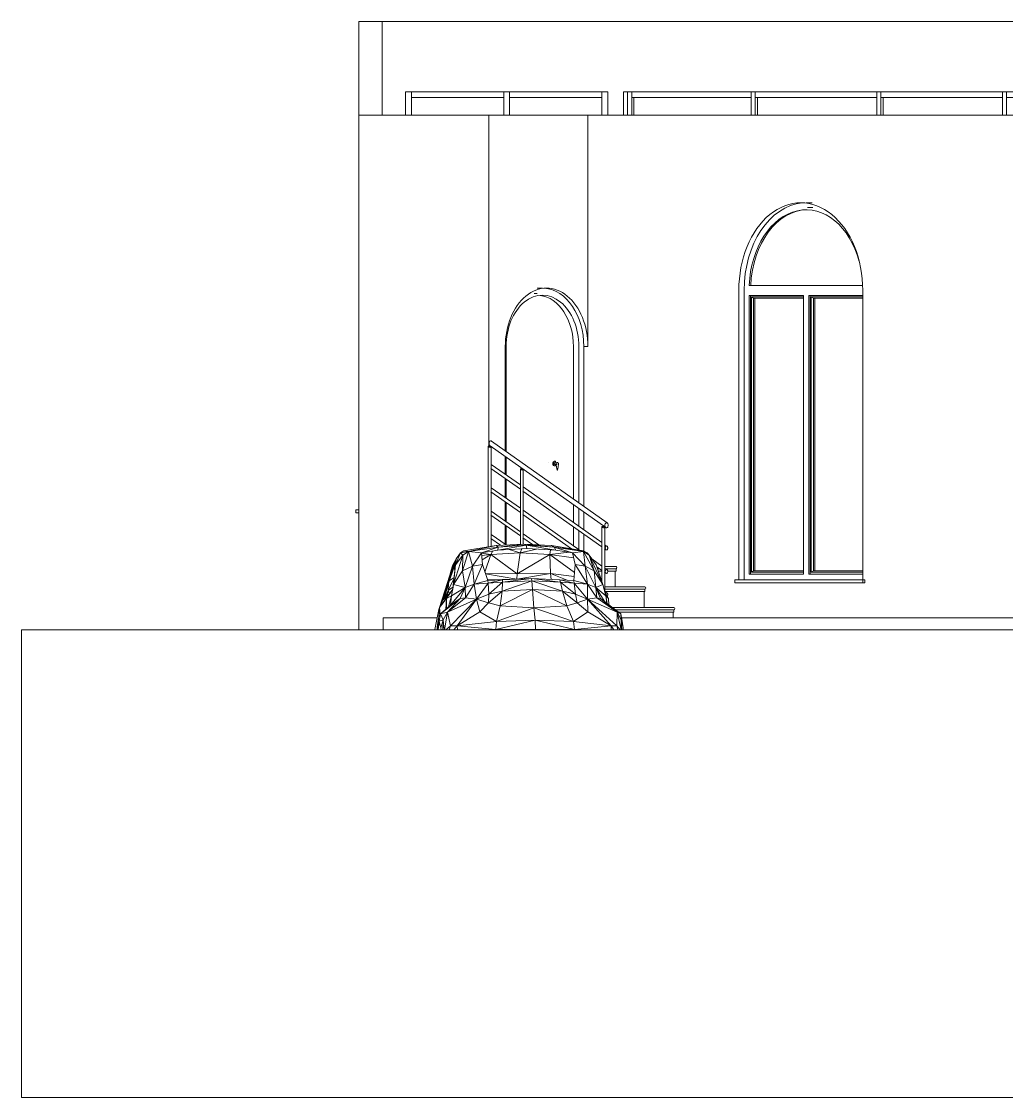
# Model space of a CAD drawing. Header units: millimetres. Extents: x -21636 to 28764, y -7273 to 14600.
# Drawn here: x -21636 to -13209, y -4000 to 5200 of the extents above; entities that cross this region are included whole.
import ezdxf

# ---------------------------------------------------------------- set-up
doc = ezdxf.new("R2010")
doc.units = ezdxf.units.MM
for name, color, linetype, lineweight in [('A-DETL-GENF', 92, 'Continuous', 9), ('A-DETL-THIN', 151, 'Continuous', 9), ('A-DOOR', 31, 'Continuous', 9), ('A-DOOR-FRAM', 31, 'Continuous', 9), ('A-FLOR-HRAL', 11, 'Continuous', 9), ('A-GENM', 13, 'Continuous', 9), ('A-GLAZ', 151, 'Continuous', 9), ('A-GLAZ-CURT', 52, 'Continuous', 9), ('A-GLAZ-CWMG', 51, 'Continuous', 9), ('A-WALL', 113, 'Continuous', 9), ('I-WALL', 2, 'Continuous', 9), ('S-STRS', 31, 'Continuous', 9)]:
    doc.layers.add(name, color=color, linetype=linetype, lineweight=lineweight)

# ---------------------------------------------------------------- blocks, each defined once
blk = doc.blocks.new('Arch - 750 x 2100 mm-V1-West')
at = {"layer": 'A-DOOR'}
for p, q in [((-17224.8, 2875), (-17249.6, 2875)), ((-17074.2, 1440), (-17076.3, 1440)), ((-17076.3, 1400), (-17074.2, 1400)), ((-17053, 1427), (-17074.2, 1427)), ((-17074.2, 1413), (-17053, 1413))]:
    blk.add_line(p, q, dxfattribs=at)
at = {"layer": 'A-DOOR', "flags": 128}
for points in [[(-17125.9, 1428.7), (-17125.9, 1428.7), (-17125.9, 1428.7), (-17125.9, 1428.7)], [(-17125.9, 1428.7), (-17125.9, 1428.7), (-17125.9, 1428.7), (-17125.9, 1428.7)], [(-17051.5, 1428.7), (-17051.5, 1428.7), (-17051.5, 1428.7), (-17051.5, 1428.7), (-17051.5, 1428.7), (-17051.5, 1428.7), (-17051.6, 1428.7), (-17051.6, 1428.7), (-17051.6, 1428.7), (-17051.6, 1428.7), (-17051.6, 1428.7), (-17051.7, 1428.7), (-17051.7, 1428.7), (-17051.7, 1428.7), (-17051.8, 1428.7), (-17051.8, 1428.7), (-17051.8, 1428.7), (-17051.9, 1428.7), (-17051.9, 1428.7), (-17052, 1428.7), (-17052, 1428.7), (-17052.1, 1428.7), (-17052.1, 1428.7), (-17052.1, 1428.7), (-17052.2, 1428.7), (-17052.2, 1428.7), (-17052.3, 1428.7), (-17052.4, 1428.7), (-17052.4, 1428.7), (-17052.5, 1428.7), (-17052.5, 1428.7), (-17052.6, 1428.7), (-17052.6, 1428.7), (-17052.7, 1428.7), (-17052.8, 1428.7), (-17052.8, 1428.7), (-17052.9, 1428.7), (-17052.9, 1428.7), (-17053, 1428.7), (-17053.1, 1428.7), (-17053.1, 1428.7), (-17053.2, 1428.7), (-17053.2, 1428.7), (-17053.3, 1428.7), (-17053.3, 1428.7), (-17053.4, 1428.7), (-17053.5, 1428.7), (-17053.5, 1428.7), (-17053.6, 1428.7), (-17053.6, 1428.7), (-17053.7, 1428.7), (-17053.7, 1428.7), (-17053.8, 1428.7), (-17053.8, 1428.7), (-17053.9, 1428.7), (-17053.9, 1428.7), (-17054, 1428.7), (-17054, 1428.7), (-17054.1, 1428.7)], [(-17051.9, 1428.7), (-17051.9, 1428.7), (-17051.9, 1428.7), (-17051.8, 1428.7), (-17051.8, 1428.7), (-17051.8, 1428.7), (-17051.7, 1428.7), (-17051.7, 1428.7), (-17051.7, 1428.7), (-17051.6, 1428.7), (-17051.6, 1428.7), (-17051.6, 1428.7), (-17051.6, 1428.7), (-17051.6, 1428.7), (-17051.5, 1428.7), (-17051.5, 1428.7), (-17051.5, 1428.7), (-17051.5, 1428.7), (-17051.5, 1428.7), (-17051.5, 1428.7)], [(-17051.5, 1428.7), (-17051.1, 1428.7), (-17050.8, 1428.6), (-17050.4, 1428.6), (-17050, 1428.5), (-17049.6, 1428.5), (-17049.3, 1428.4), (-17048.9, 1428.3), (-17048.5, 1428.2), (-17048.2, 1428.1), (-17047.8, 1427.9), (-17047.5, 1427.8), (-17047.1, 1427.6), (-17046.8, 1427.4), (-17046.5, 1427.2), (-17046.2, 1427), (-17045.9, 1426.8), (-17045.6, 1426.6), (-17045.3, 1426.3), (-17045, 1426.1), (-17044.7, 1425.8), (-17044.5, 1425.5), (-17044.2, 1425.2), (-17044, 1424.9), (-17043.8, 1424.6), (-17043.6, 1424.3), (-17043.4, 1424), (-17043.2, 1423.7), (-17043, 1423.3), (-17042.8, 1423), (-17042.7, 1422.6), (-17042.6, 1422.3), (-17042.5, 1421.9), (-17042.4, 1421.6), (-17042.3, 1421.2), (-17042.2, 1420.8), (-17042.1, 1420.4), (-17042.1, 1420.1), (-17042.1, 1419.7), (-17042.1, 1419.3), (-17042.1, 1419.2)], [(-17042.1, 1419.2), (-17042.2, 1412.6), (-17042.6, 1406), (-17043.2, 1399.5), (-17044.2, 1393), (-17045.3, 1386.5), (-17046.8, 1380.1), (-17048.5, 1373.7), (-17050.4, 1367.4), (-17051.2, 1365.2)], [(-17051.2, 1365.2), (-17051.2, 1365.1), (-17051.2, 1365), (-17051.3, 1365), (-17051.3, 1364.9), (-17051.4, 1364.8), (-17051.4, 1364.7), (-17051.5, 1364.6), (-17051.5, 1364.6), (-17051.6, 1364.5), (-17051.6, 1364.4), (-17051.7, 1364.3), (-17051.8, 1364.3), (-17051.8, 1364.2), (-17051.9, 1364.2), (-17052, 1364.1), (-17052.1, 1364), (-17052.1, 1364), (-17052.2, 1363.9), (-17052.3, 1363.9), (-17052.4, 1363.9), (-17052.5, 1363.8), (-17052.6, 1363.8), (-17052.6, 1363.8), (-17052.7, 1363.7), (-17052.8, 1363.7), (-17052.9, 1363.7), (-17053, 1363.7)]]:
    blk.add_lwpolyline(points, dxfattribs=at)
at = {"layer": 'A-DOOR'}
for centre, major_axis, start_param, end_param in [((-17076.3, 1420), (0, 20), 0, 1.570796), ((-17076.3, 1420), (0, 20), 1.570796, 3.403392), ((-17074.2, 1420), (0, 20), 5.048912, 7.853982), ((-17074.2, 1420), (0, 20), 1.570796, 4.364559), ((-17074.2, 1420), (0, 7), 6.021386, 7.853982), ((-17074.2, 1420), (0, 7), 1.570796, 3.403392), ((-17054.1, 1419.2), (0, 9.45), 0, 1.570796), ((-16944.3, 1419.2), (0, 164.8), 1.570796, 1.904747), ((-17051.9, 1419.2), (0, 9.45), 5.759587, 6.283185), ((-17052.7, 1366), (0, 2.34), 1.904747, 2.985054), ((-17053.3, 1366), (0, 2.34), 3.298132, 4.378438)]:
    blk.add_ellipse(centre, major_axis=major_axis, ratio=0.707107, start_param=start_param, end_param=end_param, dxfattribs=at)
at = {"layer": 'A-DOOR-FRAM'}
for p, q in [((-17178.9, 2920), (-17223.2, 2920)), ((-17490, 1524.3), (-17490, 2420)), ((-16913.7, 1116.8), (-16913.7, 2420)), ((-16867.7, 1084.3), (-16867.7, 2420)), ((-16825.3, 2420), (-16825.3, 1054.3)), ((-17490, 1323.7), (-17490, 1476)), ((-17490, 1123.7), (-17490, 1287.6)), ((-17490, 923.7), (-17490, 1087.6)), ((-16913.7, 916.4), (-16913.7, 1068.3)), ((-16867.7, 883.9), (-16867.7, 1035.8)), ((-16825.3, 1005.8), (-16825.3, 853.9)), ((-17490, 724.5), (-17490, 887.6)), ((-16913.7, 716.4), (-16913.7, 880)), ((-16867.7, 683.9), (-16867.7, 847.5)), ((-16825.3, 817.5), (-16825.3, 674.2))]:
    blk.add_line(p, q, dxfattribs=at)
for centre, major_axis, end_param in [((-17178.9, 2420), (0, 440), 7.853982), ((-17224.8, 2420), (0, 440), 6.200512), ((-17178.9, 2420), (0, 500), 6.232979)]:
    blk.add_ellipse(centre, major_axis=major_axis, ratio=0.707107, start_param=4.712389, end_param=end_param, dxfattribs=at)
blk = doc.blocks.new('楼梯 - 楼梯-151597-West')
at = {"layer": 'S-STRS'}
for p, q in [((-16707.4, 520), (-16687.5, 520)), ((-16687.5, 520), (-16707.4, 520)), ((-16669.6, 500), (-16700.7, 500)), ((-16549.5, 540), (-16645.1, 540)), ((-16636, 520), (-16549.5, 520)), ((-16549.5, 520), (-16636, 520)), ((-16549.5, 500), (-16620.4, 500)), ((-16556.6, 500), (-16556.6, 365)), ((-16549.5, 520), (-16549.5, 500)), ((-17638.5, 427.3), (-17638.5, 420.3)), ((-16302.1, 365), (-16645.2, 365)), ((-16645.2, 345), (-16302.1, 345)), ((-16302.1, 345), (-16645.2, 345)), ((-16302.1, 325), (-16643.1, 325)), ((-16309.1, 325), (-16309.1, 190)), ((-16302.1, 325), (-16302.1, 345)), ((-16054.6, 190), (-16581.5, 190)), ((-16555.5, 170), (-16054.6, 170)), ((-16054.6, 170), (-16555.5, 170)), ((-16054.6, 150), (-16529.6, 150)), ((-16061.6, 150), (-16061.6, 100)), ((-16054.6, 170), (-16054.6, 150))]:
    blk.add_line(p, q, dxfattribs=at)
for centre in [(-16549.5, 530), (-16302.1, 355), (-16054.6, 180)]:
    blk.add_ellipse(centre, major_axis=(0, 10), ratio=0.707107, start_param=3.141593, end_param=6.283185, dxfattribs=at)
blk = doc.blocks.new('栏杆扶手 - 25mm-144215-West')
at = {"layer": 'A-FLOR-HRAL'}
for p, q in [((-17368.1, 1374.7), (-17368.1, 730.1)), ((-17343.1, 731.3), (-17343.1, 1365.9))]:
    blk.add_line(p, q, dxfattribs=at)
at = {"layer": 'A-FLOR-HRAL', "flags": 128}
for points in [[(-17364.5, 1370.3), (-17367.4, 1373), (-17368.1, 1375.2), (-17366.2, 1376.4), (-17362.3, 1376.4), (-17357, 1375.2), (-17351.5, 1373), (-17346.8, 1370.3)], [(-17346.8, 1370.3), (-17343.8, 1367.6), (-17343.2, 1365.4), (-17345.1, 1364.2), (-17349, 1364.2), (-17354.2, 1365.4), (-17359.8, 1367.6), (-17364.5, 1370.3)]]:
    blk.add_lwpolyline(points, dxfattribs=at)
blk = doc.blocks.new('栏杆扶手 - 25mm-144213-West')
at = {"layer": 'A-FLOR-HRAL'}
for p, q in [((-17642.2, 1568.5), (-17642.2, 709.5)), ((-17617.2, 713.6), (-17617.2, 1559.6))]:
    blk.add_line(p, q, dxfattribs=at)
at = {"layer": 'A-FLOR-HRAL', "flags": 128}
for points in [[(-17638.5, 1564), (-17641.5, 1566.7), (-17642.1, 1568.9), (-17640.2, 1570.1), (-17636.3, 1570.1), (-17631.1, 1568.9), (-17625.5, 1566.7), (-17620.8, 1564)], [(-17620.8, 1564), (-17617.9, 1561.3), (-17617.2, 1559.1), (-17619.1, 1557.9), (-17623, 1557.9), (-17628.3, 1559.1), (-17633.8, 1561.3), (-17638.5, 1564)]]:
    blk.add_lwpolyline(points, dxfattribs=at)
blk = doc.blocks.new('栏杆扶手 - 25mm-144211-West')
at = {"layer": 'A-FLOR-HRAL'}
for p, q in [((-16669.9, 881), (-16669.9, 407.9)), ((-16644.9, 321.3), (-16644.9, 872.1))]:
    blk.add_line(p, q, dxfattribs=at)
at = {"layer": 'A-FLOR-HRAL', "flags": 128}
for points in [[(-16666.2, 876.5), (-16669.2, 879.2), (-16669.8, 881.4), (-16668, 882.6), (-16664, 882.6), (-16658.8, 881.4), (-16653.3, 879.2), (-16648.5, 876.5)], [(-16648.5, 876.5), (-16645.6, 873.8), (-16645, 871.6), (-16646.8, 870.4), (-16650.7, 870.4), (-16656, 871.6), (-16661.5, 873.8), (-16666.2, 876.5)]]:
    blk.add_lwpolyline(points, dxfattribs=at)
blk = doc.blocks.new('栏杆扶手 - 栏杆扶手-151676-West')
at = {"layer": 'A-FLOR-HRAL'}
for p, q in [((-17626.6, 1572.2), (-16636.6, 872.2)), ((-16625.1, 913.1), (-17615, 1613.1)), ((-17368, 1237.9), (-17616.5, 1413.5)), ((-17616.5, 1413.5), (-17615.5, 1412.8)), ((-17619.6, 1379), (-17368, 1201.1)), ((-17368, 1037.8), (-17616.5, 1213.5)), ((-17616.5, 1213.5), (-17615.5, 1212.8)), ((-16669.7, 744.1), (-17343.3, 1220.4)), ((-17619.7, 1179.1), (-17367.9, 1001.1)), ((-17345.6, 1185.3), (-16669.7, 707.3)), ((-17367.9, 837.8), (-17616.5, 1013.5)), ((-17616.5, 1013.5), (-17615.5, 1012.8)), ((-16863.8, 681.3), (-17343.3, 1020.4)), ((-17619.7, 979.1), (-17367.9, 801)), ((-17345.7, 985.3), (-16931.5, 692.4)), ((-17619.8, 779.1), (-17539.3, 722.2)), ((-17490.5, 724.5), (-17616.5, 813.5)), ((-17616.5, 813.5), (-17615.5, 812.8)), ((-17345.7, 785.3), (-17264.7, 728.1)), ((-17209.1, 725.5), (-17343.4, 820.5)), ((-16647.4, 691.5), (-16635.2, 682.9)), ((-16626.5, 713.5), (-16645, 726.6)), ((-16669.7, 544), (-16757.6, 606.2)), ((-16713.6, 538.3), (-16669.7, 507.3)), ((-16647.4, 491.6), (-16635.2, 482.9)), ((-16626.5, 513.5), (-16645.1, 526.7)), ((-16626.5, 313.5), (-16645.2, 326.7))]:
    blk.add_line(p, q, dxfattribs=at)
at = {"layer": 'A-FLOR-HRAL', "flags": 128}
for points in [[(-17635, 1592.6), (-17634.5, 1598.4), (-17633.1, 1603.8), (-17630.8, 1608.5), (-17627.9, 1612), (-17624.5, 1614.2), (-17620.8, 1615), (-17617.2, 1614.2), (-17613.7, 1612)], [(-17626.6, 1572.2), (-17627.9, 1573.3), (-17630.8, 1576.8), (-17633.1, 1581.5), (-17634.5, 1586.9), (-17635, 1592.6)], [(-16616.7, 892.6), (-16617.2, 898.4), (-16618.6, 903.8), (-16620.9, 908.5), (-16623.8, 912), (-16627.2, 914.2), (-16630.9, 915), (-16634.5, 914.2), (-16637.9, 912), (-16640.9, 908.5), (-16643.1, 903.8), (-16644.5, 898.4), (-16645, 892.6)], [(-16645, 892.6), (-16644.5, 886.9), (-16643.1, 881.5), (-16640.9, 876.8), (-16637.9, 873.3), (-16634.5, 871), (-16630.9, 870.3), (-16627.2, 871), (-16623.8, 873.3), (-16620.9, 876.8), (-16618.6, 881.5), (-16617.2, 886.9), (-16616.7, 892.6)], [(-16620.3, 698.2), (-16620.6, 702.6), (-16621.7, 706.6), (-16623.4, 710.1), (-16625.6, 712.8), (-16628.1, 714.4), (-16630.9, 715), (-16633.6, 714.4), (-16636.2, 712.8), (-16638.4, 710.1), (-16640, 706.6), (-16641.1, 702.6), (-16641.5, 698.2)], [(-16641.5, 698.2), (-16641.1, 693.9), (-16640, 689.8), (-16638.4, 686.4), (-16636.2, 683.7), (-16633.6, 682), (-16630.9, 681.5), (-16628.1, 682), (-16625.6, 683.7), (-16623.4, 686.4), (-16621.7, 689.8), (-16620.6, 693.9), (-16620.3, 698.2)], [(-16620.3, 498.2), (-16620.6, 502.6), (-16621.7, 506.6), (-16623.4, 510.1), (-16625.6, 512.8), (-16628.1, 514.4), (-16630.9, 515), (-16633.6, 514.4), (-16636.2, 512.8), (-16638.4, 510.1), (-16640, 506.6), (-16641.1, 502.6), (-16641.5, 498.2)], [(-16641.5, 498.2), (-16641.1, 493.9), (-16640, 489.8), (-16638.4, 486.4), (-16636.2, 483.7), (-16633.6, 482), (-16630.9, 481.5), (-16628.1, 482), (-16625.6, 483.7), (-16623.4, 486.4), (-16621.7, 489.8), (-16620.6, 493.9), (-16620.3, 498.2)], [(-16620.3, 298.2), (-16620.6, 302.6), (-16621.7, 306.6), (-16623.4, 310.1), (-16625.6, 312.8), (-16628.1, 314.4), (-16630.9, 315), (-16633.6, 314.4), (-16636.2, 312.8), (-16638.4, 310.1)], [(-16624.4, 285), (-16623.4, 286.4), (-16621.7, 289.8), (-16620.6, 293.9), (-16620.3, 298.2)]]:
    blk.add_lwpolyline(points, dxfattribs=at)
for name in ['栏杆扶手 - 25mm-144213-West', '栏杆扶手 - 25mm-144215-West', '栏杆扶手 - 25mm-144211-West']:
    blk.add_blockref(name, (0, 0))
blk = doc.blocks.new('Arched _2_ - Arched _2_-211955-West')
at = {"layer": 'A-GLAZ'}
for p, q in [((-18774.7, 1025), (-18749.7, 1025)), ((-18774.7, 1025), (-18774.7, 1000)), ((-18749.7, 1000), (-18774.7, 1000))]:
    blk.add_line(p, q, dxfattribs=at)
blk = doc.blocks.new('Family6 - Family6-227031-West')
at = {"layer": 'A-GENM'}
for p, q in [((-18542.1, 100), (-18079.3, 100)), ((-18542.1, 100), (-18542.1, 0)), ((-16501.9, 100), (-1348.1, 100)), ((-1348.1, 0), (-1348.1, 100))]:
    blk.add_line(p, q, dxfattribs=at)
blk = doc.blocks.new('System Panel - Glazed-229370-West')
at = {"layer": 'A-GLAZ-CURT'}
blk.add_line((-8892.3, 4550), (-8892.3, 4400), dxfattribs=at)
blk = doc.blocks.new('System Panel - Glazed-229369-West')
at = {"layer": 'A-GLAZ-CURT'}
blk.add_line((-7817.7, 4550), (-7817.7, 4400), dxfattribs=at)
blk = doc.blocks.new('Rectangular Mullion - 50 x 150mm-229365-West')
at = {"layer": 'A-GLAZ-CWMG'}
for p, q in [((-16415, 4550), (-16415, 4600)), ((-15393.4, 4550), (-16415, 4550)), ((-15393.4, 4600), (-15393.4, 4550))]:
    blk.add_line(p, q, dxfattribs=at)
blk = doc.blocks.new('Rectangular Mullion - 50 x 150mm-229366-West')
at = {"layer": 'A-GLAZ-CWMG'}
for p, q in [((-8910.4, 4550), (-8910.4, 4600)), ((-7871.1, 4550), (-8910.4, 4550)), ((-7871.1, 4600), (-7871.1, 4550))]:
    blk.add_line(p, q, dxfattribs=at)
blk = doc.blocks.new('Rectangular Mullion - 50 x 150mm-229363-West')
at = {"layer": 'A-GLAZ-CWMG'}
for p, q in [((-16450.4, 4600), (-16450.4, 4400)), ((-16415, 4600), (-16415, 4400))]:
    blk.add_line(p, q, dxfattribs=at)
blk = doc.blocks.new('Rectangular Mullion - 50 x 150mm-229360-West')
at = {"layer": 'A-GLAZ-CWMG'}
for p, q in [((-7871.1, 4600), (-7871.1, 4400)), ((-7835.7, 4600), (-7835.7, 4400))]:
    blk.add_line(p, q, dxfattribs=at)
blk = doc.blocks.new('Rectangular Mullion - 50 x 150mm-229498-West')
at = {"layer": 'A-GLAZ-CWMG'}
for p, q in [((-18299.7, 4550), (-18299.7, 4600)), ((-17509.7, 4550), (-18299.7, 4550)), ((-17509.7, 4600), (-17509.7, 4550))]:
    blk.add_line(p, q, dxfattribs=at)
blk = doc.blocks.new('Rectangular Mullion - 50 x 150mm-V6-West')
at = {"layer": 'A-GLAZ-CWMG'}
blk.add_line((-18299.7, 4600), (-18299.7, 4400), dxfattribs=at)
blk = doc.blocks.new('Rectangular Mullion - 50 x 150mm-229364-West')
at = {"layer": 'A-GLAZ-CWMG'}
blk.add_line((-16669.7, 4400), (-16669.7, 4600), dxfattribs=at)
blk = doc.blocks.new('Rectangular Mullion - 50 x 150mm-V7-West')
at = {"layer": 'A-GLAZ-CWMG'}
for p, q in [((-17509.7, 4600), (-17509.7, 4400)), ((-17459.7, 4600), (-17459.7, 4400))]:
    blk.add_line(p, q, dxfattribs=at)
blk = doc.blocks.new('Arched _2_ - Arched _2_ 3-V33-West')
at = {"layer": 'A-GLAZ'}
for p, q in [((-12519.2, 3650), (-12571.6, 3650)), ((-12541.9, 3610), (-12558.8, 3610)), ((-12514.3, 3610), (-12541.9, 3610)), ((-13101.9, 2900), (-13101.9, 425)), ((-13059.5, 475), (-13059.5, 2857)), ((-13059.5, 2857), (-12594.9, 2857)), ((-12088.4, 2943), (-13058.5, 2943)), ((-13046.7, 2857), (-13046.7, 475)), ((-12594.9, 2857), (-12594.9, 475)), ((-12548.2, 475), (-12548.2, 2857)), ((-12548.2, 2857), (-12086.5, 2857)), ((-12535.5, 2857), (-12535.5, 475)), ((-13039.8, 2845.1), (-13039.8, 492.9)), ((-13039.8, 2845.1), (-12594.9, 2845.1)), ((-13022.4, 2835), (-13039.8, 2845.1)), ((-13022.4, 503), (-13022.4, 2835)), ((-13022.4, 2835), (-12594.9, 2835)), ((-13010, 503), (-13010, 2835)), ((-12527.1, 2845.1), (-12527.1, 492.9)), ((-12527.1, 2845.1), (-12086.5, 2845.1)), ((-12509.7, 2835), (-12527.1, 2845.1)), ((-12509.7, 503), (-12509.7, 2835)), ((-12509.7, 2835), (-12086.5, 2835)), ((-12497.3, 503), (-12497.3, 2835)), ((-12594.9, 475), (-13059.5, 475)), ((-13039.8, 492.9), (-13022.4, 503)), ((-13039.8, 492.9), (-12594.9, 492.9)), ((-12594.9, 503), (-13022.4, 503)), ((-12086.5, 475), (-12548.2, 475)), ((-12527.1, 492.9), (-12509.7, 503)), ((-12527.1, 492.9), (-12086.5, 492.9)), ((-12086.5, 503), (-12509.7, 503)), ((-13182.5, 425), (-12086.5, 425)), ((-13182.5, 400), (-13182.5, 425)), ((-12086.5, 400), (-13182.5, 400)), ((-12086.5, 425), (-12068.8, 425)), ((-12086.5, 425), (-12086.5, 400)), ((-12068.8, 400), (-12086.5, 400)), ((-12068.8, 425), (-12068.8, 400))]:
    blk.add_line(p, q, dxfattribs=at)
for centre, major_axis, start_param, end_param in [((-12571.6, 2900), (0, 750), 0.062832, 1.570796), ((-12571.6, 2900), (0, 690), 5.080741, 7.791622), ((-12558.8, 2900), (0, 690), 0.013078, 1.508437)]:
    blk.add_ellipse(centre, major_axis=major_axis, ratio=0.707107, start_param=start_param, end_param=end_param, dxfattribs=at)
blk = doc.blocks.new('RPC Beetle - RPC Beetle-255164-West')
at = {"layer": 'A-DETL-GENF'}
for p, q in [((-17880, 658), (-17922.4, 553.1)), ((-17880, 658), (-17917.5, 606.1)), ((-17850.4, 675.3), (-17880, 658)), ((-17813.1, 667.2), (-17880, 658)), ((-17861.1, 635.9), (-17880, 658)), ((-17813.1, 667.2), (-17861.7, 504.4)), ((-17813.1, 667.2), (-17861.1, 635.9)), ((-17575, 720.6), (-17850.4, 675.3)), ((-17813.1, 667.2), (-17850.4, 675.3)), ((-17575, 720.6), (-17813.1, 667.2)), ((-17559.2, 705.8), (-17813.1, 667.2)), ((-17701.4, 657.8), (-17813.1, 667.2)), ((-17777.3, 543.5), (-17813.1, 667.2)), ((-17701.4, 657.8), (-17777.3, 543.5)), ((-17559.2, 705.8), (-17701.4, 657.8)), ((-17560.7, 679.5), (-17701.4, 657.8)), ((-17701.4, 657.8), (-17692.1, 556.7)), ((-17621, 643.9), (-17701.1, 654.9)), ((-17603.6, 672.8), (-17621, 643.9)), ((-17368.8, 656), (-17621, 643.9)), ((-17338.9, 731.5), (-17575, 720.6)), ((-17559.2, 705.8), (-17575, 720.6)), ((-17318.9, 722.9), (-17560.7, 679.5)), ((-17560.7, 679.5), (-17559.2, 705.8)), ((-17312, 694.5), (-17560.7, 679.5)), ((-17338.9, 731.5), (-17559.2, 705.8)), ((-17318.9, 722.9), (-17559.2, 705.8)), ((-17368.8, 656), (-17462.7, 685.4)), ((-17368.8, 656), (-17394.6, 477.5)), ((-17354.5, 692), (-17368.8, 656)), ((-17368.8, 656), (-17230.4, 689.6)), ((-17368.8, 656), (-17115.5, 643.9)), ((-17338.9, 731.5), (-17102.9, 720.6)), ((-17318.9, 722.9), (-17338.9, 731.5)), ((-17338.9, 731.5), (-17079.7, 705.8)), ((-17312, 694.5), (-17318.9, 722.9)), ((-17318.9, 722.9), (-17063.5, 679.5)), ((-17318.9, 722.9), (-17079.7, 705.8)), ((-17312, 694.5), (-17063.5, 679.5)), ((-17109.2, 682.2), (-17115.5, 643.9)), ((-17115.5, 643.9), (-16949.8, 662)), ((-17102.9, 720.6), (-16827.3, 675.3)), ((-17079.7, 705.8), (-17102.9, 720.6)), ((-17102.9, 720.6), (-16827.8, 667.2)), ((-17063.5, 679.5), (-17079.7, 705.8)), ((-17079.7, 705.8), (-16922.4, 657.8)), ((-17079.7, 705.8), (-16827.8, 667.2)), ((-17063.5, 679.5), (-16922.4, 657.8)), ((-16922.4, 657.8), (-16827.8, 667.2)), ((-16922.4, 657.8), (-16898.9, 556.7)), ((-16922.4, 657.8), (-16814.5, 543.5)), ((-16827.8, 667.2), (-16827.3, 675.3)), ((-16814.5, 543.5), (-16827.8, 667.2)), ((-16827.8, 667.2), (-16779.4, 635.9)), ((-16827.8, 667.2), (-16735.7, 504.4)), ((-16827.8, 667.2), (-16797.1, 658)), ((-16827.3, 675.3), (-16797.1, 658)), ((-16779.4, 635.9), (-16797.1, 658)), ((-18060.7, 189.6), (-17921.2, 599.4)), ((-17961.8, 499), (-17945.6, 555.5)), ((-17948.5, 536.8), (-17921.2, 599.4)), ((-17948.5, 536.8), (-17945.6, 555.5)), ((-17945.6, 555.5), (-17921.2, 599.4)), ((-17861.1, 635.9), (-17939.6, 386.5)), ((-17922.4, 553.1), (-17939.6, 386.5)), ((-17935.6, 537.3), (-17921.2, 599.4)), ((-17922.4, 553.1), (-17935.6, 537.3)), ((-17922.4, 553.1), (-17927.3, 507.2)), ((-17861.1, 635.9), (-17922.4, 553.1)), ((-17922.4, 553.1), (-17917.5, 606.1)), ((-17917.5, 606.1), (-17921.2, 599.4)), ((-17861.1, 635.9), (-17861.7, 504.4)), ((-17692.1, 556.7), (-17777.3, 543.5)), ((-17692.1, 556.7), (-17763.2, 388.4)), ((-17621, 643.9), (-17699.1, 632.8)), ((-17621, 643.9), (-17695.8, 596.8)), ((-17646.9, 419.9), (-17692.1, 556.7)), ((-17621, 643.9), (-17670.7, 491.9)), ((-17394.6, 477.5), (-17621, 643.9)), ((-17394.6, 477.5), (-17115.5, 643.9)), ((-17115.5, 643.9), (-17110.9, 478.9)), ((-17115.5, 643.9), (-16912.6, 615.5)), ((-17115.5, 643.9), (-16905, 489.7)), ((-16911.5, 419.9), (-16898.9, 556.7)), ((-16898.9, 556.7), (-16814.5, 543.5)), ((-16898.9, 556.7), (-16794.8, 388.4)), ((-16779.4, 635.9), (-16718.5, 553.1)), ((-16779.4, 635.9), (-16735.7, 504.4)), ((-16779.4, 635.9), (-16662.7, 386.5)), ((-16718.5, 553.1), (-16662.7, 386.5)), ((-17935.6, 537.3), (-18060.7, 189.6)), ((-17948.5, 536.8), (-18060.7, 189.6)), ((-17935.6, 537.3), (-18031.6, 251.7)), ((-17961.8, 499), (-17967.6, 477.7)), ((-17961.8, 499), (-17964.5, 487.3)), ((-17948.5, 536.8), (-17961.8, 499)), ((-17955, 518.3), (-17956.9, 510.8)), ((-17934.7, 533.9), (-17949.8, 495)), ((-17927.3, 507.2), (-17945.7, 351.7)), ((-17927.3, 507.2), (-17939.6, 386.5)), ((-17861.7, 504.4), (-17939.6, 386.5)), ((-17927.3, 507.2), (-17935.6, 537.3)), ((-17777.3, 543.5), (-17861.7, 504.4)), ((-17841.3, 361.5), (-17861.7, 504.4)), ((-17777.3, 543.5), (-17841.3, 361.5)), ((-17777.3, 543.5), (-17763.2, 388.4)), ((-17394.6, 477.5), (-17666.4, 478.9)), ((-17665.9, 477.4), (-17398.5, 432.5)), ((-17398.5, 432.5), (-17110.9, 478.9)), ((-17394.6, 477.5), (-17398.5, 432.5)), ((-17394.6, 477.5), (-17110.9, 478.9)), ((-17110.9, 478.9), (-16968.1, 423)), ((-17110.9, 478.9), (-16908.2, 455.2)), ((-17110.9, 478.9), (-17104.5, 429.8)), ((-16814.5, 543.5), (-16794.8, 388.4)), ((-16814.5, 543.5), (-16723.2, 361.5)), ((-16814.5, 543.5), (-16735.7, 504.4)), ((-16723.2, 361.5), (-16735.7, 504.4)), ((-16735.7, 504.4), (-16662.7, 386.5)), ((-17991.9, 369.8), (-18015.9, 267.7)), ((-17935.1, 441.1), (-17985.8, 335.3)), ((-17982.6, 397.5), (-17985.8, 335.3)), ((-17934.5, 446.2), (-17976.2, 416.6)), ((-17939.6, 386.5), (-17957, 288)), ((-17939.6, 386.5), (-17946.3, 347.1)), ((-17841.3, 361.5), (-17939.6, 386.5)), ((-17763.2, 388.4), (-17841.3, 361.5)), ((-17763.2, 388.4), (-17836.7, 271.2)), ((-17646.9, 419.9), (-17763.2, 388.4)), ((-17642.6, 396.9), (-17763.2, 388.4)), ((-17742.8, 261.3), (-17763.2, 388.4)), ((-17642.6, 396.9), (-17742.8, 261.3)), ((-17398.5, 432.5), (-17649.3, 427)), ((-17520.1, 426.4), (-17646.9, 419.9)), ((-17642.6, 396.9), (-17646.9, 419.9)), ((-17520.1, 426.4), (-17642.6, 396.9)), ((-17520.6, 404.9), (-17642.6, 396.9)), ((-17636.7, 305), (-17642.6, 396.9)), ((-17520.6, 404.9), (-17636.7, 305)), ((-17270.5, 418.7), (-17523.1, 329.7)), ((-17520.6, 404.9), (-17523.1, 329.7)), ((-17273.8, 437.7), (-17520.6, 404.9)), ((-17520.1, 426.4), (-17520.6, 404.9)), ((-17270.5, 418.7), (-17520.6, 404.9)), ((-17273.8, 437.7), (-17520.1, 426.4)), ((-17398.5, 432.5), (-17391.2, 432.3)), ((-17273.8, 437.7), (-17031.5, 426.4)), ((-17273.8, 437.7), (-17270.5, 418.7)), ((-17273.8, 437.7), (-17023.6, 404.9)), ((-17264, 344.4), (-17270.5, 418.7)), ((-17270.5, 418.7), (-17023.6, 404.9)), ((-17270.5, 418.7), (-17008.5, 329.7)), ((-17031.5, 426.4), (-16911.5, 419.9)), ((-17031.5, 426.4), (-17023.6, 404.9)), ((-17031.5, 426.4), (-16907.9, 396.9)), ((-17023.6, 404.9), (-17008.5, 329.7)), ((-17023.6, 404.9), (-16896.2, 305)), ((-17023.6, 404.9), (-16907.9, 396.9)), ((-16907.9, 396.9), (-16911.5, 419.9)), ((-16911.5, 419.9), (-16794.8, 388.4)), ((-16896.2, 305), (-16907.9, 396.9)), ((-16907.9, 396.9), (-16793, 261.3)), ((-16907.9, 396.9), (-16794.8, 388.4)), ((-16793, 261.3), (-16794.8, 388.4)), ((-16794.8, 388.4), (-16714.1, 271.2)), ((-16794.8, 388.4), (-16723.2, 361.5)), ((-16723.2, 361.5), (-16662.7, 386.5)), ((-16662.7, 386.5), (-16637.9, 288)), ((-17968.8, 315.6), (-18060.7, 189.6)), ((-17968.8, 315.6), (-18031.6, 251.7)), ((-18005.1, 330.5), (-18016.1, 267.5)), ((-17985.8, 335.3), (-18014.9, 268.7)), ((-17946.6, 346.6), (-17999.3, 266.1)), ((-17985.8, 335.3), (-17999.3, 284.6)), ((-17968.8, 315.6), (-17999.3, 266.1)), ((-17957, 288), (-17999.3, 266.1)), ((-17985.8, 335.3), (-17994.2, 289.8)), ((-17944.4, 362.7), (-17985.8, 335.3)), ((-17975.7, 308.6), (-17985.8, 335.3)), ((-17957, 288), (-17981.6, 194.8)), ((-17946.6, 346.6), (-17968.8, 315.6)), ((-17841.3, 361.5), (-17964.4, 209.9)), ((-17957, 288), (-17964.4, 209.9)), ((-17841.3, 361.5), (-17957, 288)), ((-17955.3, 297.3), (-17957, 288)), ((-17841.3, 361.5), (-17881.8, 267.4)), ((-17836.7, 271.2), (-17841.3, 361.5)), ((-17636.7, 305), (-17742.8, 261.3)), ((-17523.1, 329.7), (-17639.4, 229.8)), ((-17639.4, 229.8), (-17636.7, 305)), ((-17523.1, 329.7), (-17636.7, 305)), ((-17264, 344.4), (-17540.7, 203.1)), ((-17523.1, 329.7), (-17540.7, 203.1)), ((-17264, 344.4), (-17523.1, 329.7)), ((-17253.3, 187.9), (-17264, 344.4)), ((-17264, 344.4), (-17008.5, 329.7)), ((-17264, 344.4), (-16971.2, 203.1)), ((-17008.5, 329.7), (-16971.2, 203.1)), ((-17008.5, 329.7), (-16881, 229.8)), ((-17008.5, 329.7), (-16896.2, 305)), ((-16881, 229.8), (-16896.2, 305)), ((-16896.2, 305), (-16793, 261.3)), ((-16714.1, 271.2), (-16723.2, 361.5)), ((-16723.2, 361.5), (-16681.9, 267.4)), ((-16723.2, 361.5), (-16637.9, 288)), ((-16723.2, 361.5), (-16644.9, 238.9)), ((-16647.4, 325.7), (-16613.7, 266.1)), ((-16643.1, 302.3), (-16637.9, 288)), ((-16637.9, 288), (-16628.8, 226.5)), ((-16637.9, 288), (-16613.7, 266.1)), ((-16637.9, 288), (-16625.3, 223.7)), ((-18064.8, 172.7), (-18060.7, 189.6)), ((-18060.7, 189.6), (-18064.5, 109.9)), ((-17999.3, 266.1), (-18060.7, 189.6)), ((-18031.6, 251.7), (-18060.7, 189.6)), ((-18054.7, 127), (-18060.7, 189.6)), ((-17881.8, 267.4), (-18050.7, 134)), ((-17964.4, 209.9), (-18050.7, 134)), ((-17999.3, 266.1), (-18006.4, 172.9)), ((-17999.3, 266.1), (-17999.9, 178.6)), ((-17836.7, 271.2), (-17991.8, 149.2)), ((-17881.8, 267.4), (-17991.8, 149.2)), ((-17742.8, 261.3), (-17991.8, 149.2)), ((-17742.8, 261.3), (-17966, 34)), ((-17881.8, 267.4), (-17964.4, 209.9)), ((-17742.8, 261.3), (-17908.9, 33)), ((-17836.7, 271.2), (-17881.8, 267.4)), ((-17742.8, 261.3), (-17836.7, 271.2)), ((-17639.4, 229.8), (-17742.8, 261.3)), ((-17716.1, 152.4), (-17742.8, 261.3)), ((-17639.4, 229.8), (-17716.1, 152.4)), ((-17540.7, 203.1), (-17639.4, 229.8)), ((-17573.6, 68.7), (-17540.7, 203.1)), ((-17253.3, 187.9), (-17573.6, 68.7)), ((-17253.3, 187.9), (-17540.7, 203.1)), ((-17253.3, 187.9), (-16971.2, 203.1)), ((-17242.2, 81.6), (-17253.3, 187.9)), ((-17253.3, 187.9), (-16912.7, 68.7)), ((-16971.2, 203.1), (-16881, 229.8)), ((-16912.7, 68.7), (-16971.2, 203.1)), ((-16881, 229.8), (-16793, 261.3)), ((-16881, 229.8), (-16791.6, 152.4)), ((-16793, 261.3), (-16714.1, 271.2)), ((-16791.6, 152.4), (-16793, 261.3)), ((-16793, 261.3), (-16590.8, 33)), ((-16793, 261.3), (-16543.6, 34)), ((-16793, 261.3), (-16541.2, 149.2)), ((-16714.1, 271.2), (-16681.9, 267.4)), ((-16714.1, 271.2), (-16541.2, 149.2)), ((-16681.9, 267.4), (-16680.5, 266)), ((-16681.9, 267.4), (-16508.8, 134)), ((-16681.9, 267.4), (-16541.2, 149.2)), ((-16613.7, 266.1), (-16610.6, 212.5)), ((-18064.8, 172.7), (-18098.6, 2.5)), ((-18069.2, 101.5), (-18078.9, 20.8)), ((-18069.2, 101.5), (-18071.9, 0)), ((-18050.7, 134), (-18069.2, 101.5)), ((-18068.3, 24.8), (-18069.2, 101.5)), ((-18050.7, 134), (-18064.1, 71.8)), ((-18050.7, 134), (-18052.2, 124.8)), ((-17991.8, 149.2), (-18050.7, 134)), ((-18028.7, 83.1), (-18050.7, 134)), ((-17991.8, 149.2), (-18028.7, 83.1)), ((-17991.8, 149.2), (-18016.1, 0)), ((-17966, 34), (-17991.8, 149.2)), ((-17716.1, 152.4), (-17908.9, 33)), ((-17573.6, 68.7), (-17716.1, 152.4)), ((-16912.7, 68.7), (-16791.6, 152.4)), ((-16791.6, 152.4), (-16590.8, 33)), ((-16543.6, 34), (-16541.2, 149.2)), ((-16541.2, 149.2), (-16504.8, 83.1)), ((-16541.2, 149.2), (-16506.8, 0)), ((-16541.2, 149.2), (-16508.8, 134)), ((-16508.8, 134), (-16496.2, 71.8)), ((-16504.8, 83.1), (-16508.8, 134)), ((-18098.6, 2.5), (-18098.7, 0)), ((-18098.6, 2.5), (-18098.7, 0)), ((-18098.6, 2.5), (-18098.3, 0)), ((-18078.9, 20.8), (-18079.5, 0)), ((-18076.7, 0), (-18078.9, 20.8)), ((-18078.5, 0), (-18078.9, 20.8)), ((-18068.3, 24.8), (-18070.1, 0)), ((-18064.1, 71.8), (-18068.3, 24.8)), ((-18062, 63.9), (-18068.3, 24.8)), ((-18057.8, 48.3), (-18066.2, 37.3)), ((-18059.2, 53.3), (-18065.3, 43.2)), ((-18028.7, 83.1), (-18064.1, 71.8)), ((-18049, 15.1), (-18064.1, 71.8)), ((-18028.7, 83.1), (-18049, 15.1)), ((-18046.2, 0), (-18049, 15.1)), ((-18028.7, 83.1), (-18031.4, 0)), ((-18028.7, 83.1), (-18018.8, 0)), ((-17966, 34), (-18006.5, 0)), ((-17966, 34), (-17977.6, 0)), ((-17908.9, 33), (-17966, 34)), ((-17908.9, 33), (-17936, 0)), ((-17573.6, 68.7), (-17908.9, 33)), ((-17579.2, 1.3), (-17908.9, 33)), ((-17906.9, 0), (-17908.9, 33)), ((-17579.2, 1.3), (-17586, 0)), ((-17579.2, 1.3), (-17581.6, 0)), ((-17242.2, 81.6), (-17579.2, 1.3)), ((-17579.2, 1.3), (-17573.6, 68.7)), ((-17239.7, 5), (-17579.2, 1.3)), ((-17573.6, 0), (-17579.2, 1.3)), ((-17242.2, 81.6), (-17573.6, 68.7)), ((-17239.7, 5), (-17242.2, 81.6)), ((-17242.2, 81.6), (-16904.1, 1.3)), ((-17242.2, 81.6), (-16912.7, 68.7)), ((-17239.7, 5), (-17239.6, 0)), ((-17239.7, 5), (-16904.1, 1.3)), ((-16904.1, 1.3), (-16912.7, 68.7)), ((-16912.7, 68.7), (-16590.8, 33)), ((-16909.6, 0), (-16904.1, 1.3)), ((-16904.1, 1.3), (-16590.8, 33)), ((-16904.1, 1.3), (-16901.8, 0)), ((-16904.1, 1.3), (-16897.6, 0)), ((-16591.6, 0), (-16590.8, 33)), ((-16590.8, 33), (-16543.6, 34)), ((-16590.8, 33), (-16567.4, 0)), ((-16543.6, 34), (-16533.1, 0)), ((-16543.6, 34), (-16513.1, 0)), ((-16504.8, 83.1), (-16504.7, 0)), ((-16504.8, 83.1), (-16498.6, 0)), ((-16504.8, 83.1), (-16488.6, 15.1)), ((-16504.8, 83.1), (-16496.2, 71.8)), ((-16488.6, 15.1), (-16496.2, 71.8)), ((-16489.4, 0), (-16488.6, 15.1))]:
    blk.add_line(p, q, dxfattribs=at)

msp = doc.modelspace()

# ---------------------------------------------------------------- linework, layer by layer
at = {"layer": 'A-DETL-THIN'}
for p, q in [((-21636.1, 0), (-21636.1, -4000)), ((28763.9, 0), (-21636.1, 0)), ((-21636.1, -4000), (28763.9, -4000))]:
    msp.add_line(p, q, dxfattribs=at)
at = {"layer": 'A-WALL'}
for p, q in [((-18749.7, 5200), (-18749.7, 0)), ((-18749.7, 5200), (-18549.7, 5200)), ((-3369.2, 4400), (-18749.7, 4400)), ((-17638.5, 4400), (-17638.5, 1570.3)), ((-16790, 2420), (-16790, 4400)), ((-15498.9, 425), (-15498.9, 2900)), ((-14438.2, 2900), (-14438.2, 425)), ((-17497.1, 1529.1), (-17497.1, 2420)), ((-16790, 2420), (-16825.3, 2420)), ((-17497.1, 1328.7), (-17497.1, 1481)), ((-17497.1, 1128.7), (-17497.1, 1292.6)), ((-17497.1, 928.7), (-17497.1, 1092.6)), ((-17497.1, 728.7), (-17497.1, 892.6)), ((-17638.5, 427.3), (-17638.5, 420.3))]:
    msp.add_line(p, q, dxfattribs=at)
for centre, major_axis in [((-14968.6, 2900), (0, 750)), ((-17143.5, 2420), (0, 500))]:
    msp.add_ellipse(centre, major_axis=major_axis, ratio=0.707107, start_param=4.712389, end_param=7.853982, dxfattribs=at)
at = {"layer": 'I-WALL'}
for p, q in [((-18549.7, 5200), (-18549.7, 4400)), ((-6867.2, 5200), (-18549.7, 5200)), ((-18349.7, 4400), (-18349.7, 4600)), ((-18349.7, 4600), (-16619.7, 4600)), ((-16619.7, 4600), (-16619.7, 4400)), ((-16485, 4400), (-16485, 4600)), ((-16485, 4600), (-6867.2, 4600))]:
    msp.add_line(p, q, dxfattribs=at)

# ---------------------------------------------------------------- block references
at = {"layer": 'A-DETL-GENF'}
msp.add_blockref('RPC Beetle - RPC Beetle-255164-West', (0, 0), dxfattribs=at)
at = {"layer": 'A-DOOR'}
msp.add_blockref('Arch - 750 x 2100 mm-V1-West', (0, 0), dxfattribs=at)
at = {"layer": 'A-FLOR-HRAL'}
msp.add_blockref('栏杆扶手 - 栏杆扶手-151676-West', (0, 0), dxfattribs=at)
at = {"layer": 'A-GENM'}
msp.add_blockref('Family6 - Family6-227031-West', (0, 0), dxfattribs=at)
at = {"layer": 'A-GLAZ'}
for name, p in [('Arched _2_ - Arched _2_ 3-V33-West', (-2351.7, 0)), ('Arched _2_ - Arched _2_-211955-West', (0, 0))]:
    msp.add_blockref(name, p, dxfattribs=at)
at = {"layer": 'A-GLAZ-CURT'}
for name, p in [('System Panel - Glazed-229369-West', (-8579.3, 0)), ('System Panel - Glazed-229370-West', (-6447.7, 0)), ('System Panel - Glazed-229370-West', (-5373.1, 0))]:
    msp.add_blockref(name, p, dxfattribs=at)
at = {"layer": 'A-GLAZ-CWMG'}
for name, p in [('Rectangular Mullion - 50 x 150mm-229498-West', (0, 0)), ('Rectangular Mullion - 50 x 150mm-V6-West', (0, 0)), ('Rectangular Mullion - 50 x 150mm-V7-West', (0, 0)), ('Rectangular Mullion - 50 x 150mm-229498-West', (840, 0)), ('Rectangular Mullion - 50 x 150mm-229364-West', (0, 0)), ('Rectangular Mullion - 50 x 150mm-229363-West', (0, 0)), ('Rectangular Mullion - 50 x 150mm-229365-West', (0, 0)), ('Rectangular Mullion - 50 x 150mm-229360-West', (-7522.3, 0)), ('Rectangular Mullion - 50 x 150mm-229366-West', (-6447.7, 0)), ('Rectangular Mullion - 50 x 150mm-229360-West', (-6447.7, 0)), ('Rectangular Mullion - 50 x 150mm-229366-West', (-5373.1, 0)), ('Rectangular Mullion - 50 x 150mm-229360-West', (-5373.1, 0)), ('Rectangular Mullion - 50 x 150mm-229366-West', (-4298.5, 0))]:
    msp.add_blockref(name, p, dxfattribs=at)
at = {"layer": 'S-STRS'}
msp.add_blockref('楼梯 - 楼梯-151597-West', (0, 0), dxfattribs=at)

doc.saveas('drawing.dxf')
